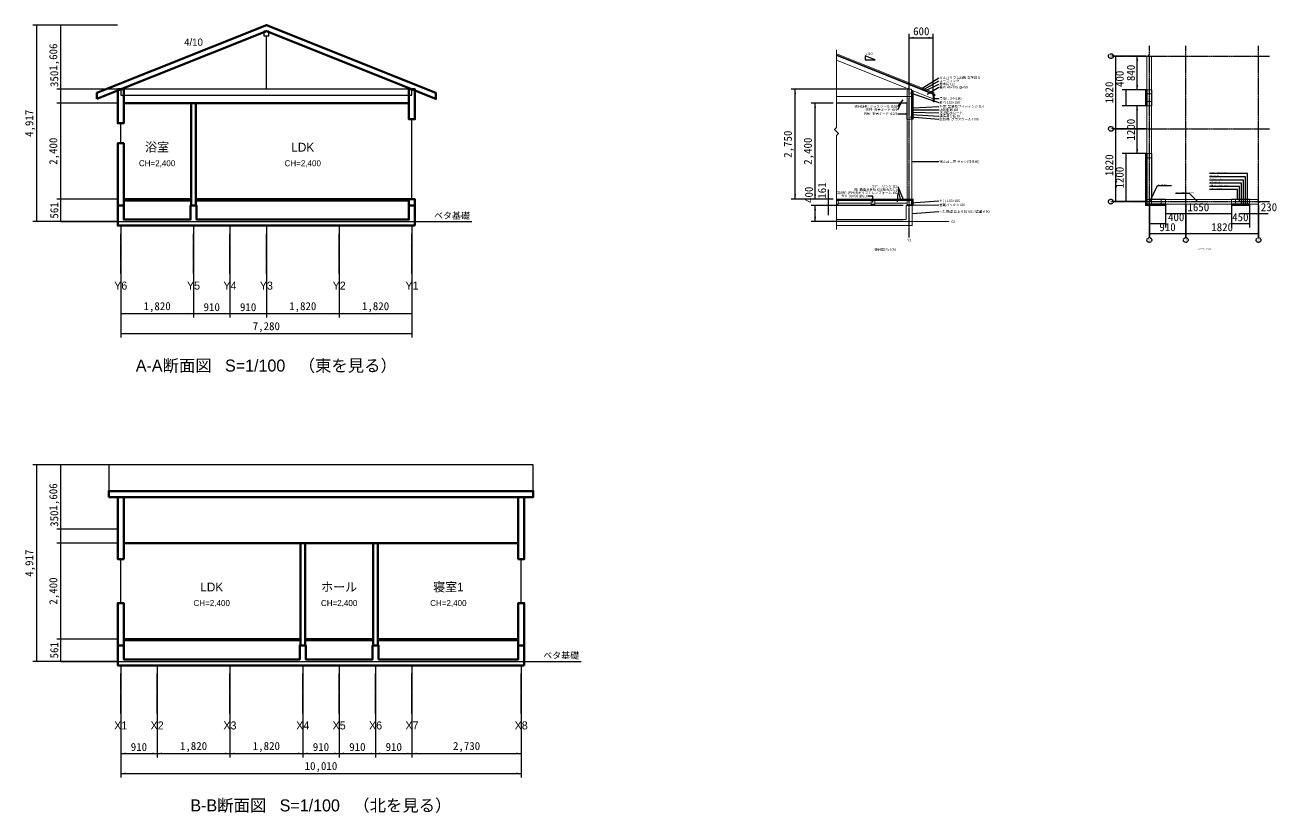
# Model space of a CAD drawing. Header units: millimetres. Extents: x -2900 to 59190, y -25289 to 10180.
# Drawn here: x 27899 to 59190, y -25289 to -5583 of the extents above; entities that cross this region are included whole.
import ezdxf
from ezdxf.enums import TextEntityAlignment as Align

# ---------------------------------------------------------------- set-up
doc = ezdxf.new("R2010")
doc.units = ezdxf.units.MM
doc.linetypes.add('CENTER', pattern=[50.8, 31.75, -6.35, 6.35, -6.35])
for name, color, linetype in [('DIM', 2, 'CONTINUOUS'), ('GRID', 1, 'CENTER'), ('SECT', 7, 'CONTINUOUS'), ('SECT_VIEW', 8, 'CONTINUOUS'), ('TEXT', 7, 'CONTINUOUS')]:
    doc.layers.add(name, color=color, linetype=linetype)
for name, color, linetype, lineweight in [('KANA_CUT', 255, 'CONTINUOUS', 0), ('KANA_INS', 6, 'CONTINUOUS', 0), ('KANA_VIEW', 8, 'CONTINUOUS', 0), ('PD_CUT', 7, 'CONTINUOUS', 0), ('PD_INS', 7, 'CONTINUOUS', 0), ('PD_VIEW', 7, 'CONTINUOUS', 0)]:
    doc.layers.add(name, color=color, linetype=linetype, lineweight=lineweight)
doc.styles.add('kst32b', font='kst32b')
doc.styles.add('unicode', font='unicode')
doc.dimstyles.get("Standard").update_dxf_attribs({"dimtxt": 200, "dimasz": 120, "dimexe": 100, "dimexo": 80, "dimgap": 60, "dimtad": 0, "dimtoh": 1, "dimzin": 12, "dimdsep": 46, "dimcen": 0.09, "dimazin": 3, "dimtfac": 1, "dimtdec": 4, "dimtofl": 0, "dimtmove": 0, "dimatfit": 3, "dimfxl": 1, "dimtolj": 1, "dimtzin": 0, "dimarcsym": 0})

# ---------------------------------------------------------------- blocks, each defined once
blk = doc.blocks.new('*D59')
at = {"layer": 'DIM', "color": 0, "linetype": 'ByBlock', "lineweight": -2}
for p, q in [((30290, -10580), (30290, -12900)), ((32110, -10580), (32110, -12900)), ((30290, -12800), (32110, -12800))]:
    blk.add_line(p, q, dxfattribs=at)
for points in [[(30290, -12800), (30410, -12780), (30410, -12820)], [(32110, -12800), (31990, -12820), (31990, -12780)]]:
    blk.add_solid(points, dxfattribs=at)
at = {"layer": 'DIM', "color": 0, "linetype": 'CONTINUOUS', "lineweight": -2, "insert": (31200, -12640), "char_height": 200, "width": 588.89, "attachment_point": 5}
blk.add_mtext('1,820', dxfattribs=at)
blk = doc.blocks.new('*D60')
at = {"layer": 'DIM', "color": 0, "linetype": 'ByBlock', "lineweight": -2}
for p, q in [((32110, -10580), (32110, -12900)), ((33020, -10580), (33020, -12900)), ((32110, -12800), (33020, -12800))]:
    blk.add_line(p, q, dxfattribs=at)
for points in [[(32110, -12800), (32230, -12780), (32230, -12820)], [(33020, -12800), (32900, -12820), (32900, -12780)]]:
    blk.add_solid(points, dxfattribs=at)
at = {"layer": 'DIM', "color": 0, "linetype": 'CONTINUOUS', "lineweight": -2, "insert": (32565, -12640), "char_height": 200, "width": 355.56, "attachment_point": 5}
blk.add_mtext('910', dxfattribs=at)
blk = doc.blocks.new('*D61')
at = {"layer": 'DIM', "color": 0, "linetype": 'ByBlock', "lineweight": -2}
for p, q in [((33020, -10580), (33020, -12900)), ((33930, -10580), (33930, -12900)), ((33020, -12800), (33930, -12800))]:
    blk.add_line(p, q, dxfattribs=at)
for points in [[(33020, -12800), (33140, -12780), (33140, -12820)], [(33930, -12800), (33810, -12820), (33810, -12780)]]:
    blk.add_solid(points, dxfattribs=at)
at = {"layer": 'DIM', "color": 0, "linetype": 'CONTINUOUS', "lineweight": -2, "insert": (33475, -12640), "char_height": 200, "width": 355.56, "attachment_point": 5}
blk.add_mtext('910', dxfattribs=at)
blk = doc.blocks.new('*D62')
at = {"layer": 'DIM', "color": 0, "linetype": 'ByBlock', "lineweight": -2}
for p, q in [((33930, -10580), (33930, -12900)), ((35750, -10580), (35750, -12900)), ((33930, -12800), (35750, -12800))]:
    blk.add_line(p, q, dxfattribs=at)
for points in [[(33930, -12800), (34050, -12780), (34050, -12820)], [(35750, -12800), (35630, -12820), (35630, -12780)]]:
    blk.add_solid(points, dxfattribs=at)
at = {"layer": 'DIM', "color": 0, "linetype": 'CONTINUOUS', "lineweight": -2, "insert": (34840, -12640), "char_height": 200, "width": 588.89, "attachment_point": 5}
blk.add_mtext('1,820', dxfattribs=at)
blk = doc.blocks.new('*D63')
at = {"layer": 'DIM', "color": 0, "linetype": 'ByBlock', "lineweight": -2}
for p, q in [((35750, -10580), (35750, -12900)), ((37570, -10580), (37570, -12900)), ((35750, -12800), (37570, -12800))]:
    blk.add_line(p, q, dxfattribs=at)
for points in [[(35750, -12800), (35870, -12780), (35870, -12820)], [(37570, -12800), (37450, -12820), (37450, -12780)]]:
    blk.add_solid(points, dxfattribs=at)
at = {"layer": 'DIM', "color": 0, "linetype": 'CONTINUOUS', "lineweight": -2, "insert": (36660, -12640), "char_height": 200, "width": 588.89, "attachment_point": 5}
blk.add_mtext('1,820', dxfattribs=at)
blk = doc.blocks.new('*D64')
at = {"layer": 'DIM', "color": 0, "linetype": 'ByBlock', "lineweight": -2}
for p, q in [((30290, -10580), (30290, -13400)), ((37570, -10580), (37570, -13400)), ((30290, -13300), (37570, -13300))]:
    blk.add_line(p, q, dxfattribs=at)
for points in [[(30290, -13300), (30410, -13280), (30410, -13320)], [(37570, -13300), (37450, -13320), (37450, -13280)]]:
    blk.add_solid(points, dxfattribs=at)
at = {"layer": 'DIM', "color": 0, "linetype": 'CONTINUOUS', "lineweight": -2, "insert": (33930, -13140), "char_height": 200, "width": 633.33, "attachment_point": 5}
blk.add_mtext('7,280', dxfattribs=at)
blk = doc.blocks.new('*D65')
at = {"layer": 'DIM', "color": 0, "linetype": 'ByBlock', "lineweight": -2}
for p, q in [((30210, -9939), (28690, -9939)), ((28790, -10500), (28790, -9939)), ((30210, -10500), (28690, -10500))]:
    blk.add_line(p, q, dxfattribs=at)
for points in [[(28790, -9939), (28810, -10059), (28770, -10059)], [(28790, -10500), (28770, -10380), (28810, -10380)]]:
    blk.add_solid(points, dxfattribs=at)
at = {"layer": 'DIM', "color": 0, "linetype": 'CONTINUOUS', "lineweight": -2, "insert": (28630, -10220), "char_height": 200, "width": 355.56, "attachment_point": 5, "rotation": 90}
blk.add_mtext('561', dxfattribs=at)
blk = doc.blocks.new('*D66')
at = {"layer": 'DIM', "color": 0, "linetype": 'ByBlock', "lineweight": -2}
for p, q in [((30210, -7539), (28690, -7539)), ((28790, -9939), (28790, -7539)), ((30210, -9939), (28690, -9939))]:
    blk.add_line(p, q, dxfattribs=at)
for points in [[(28790, -7539), (28810, -7659), (28770, -7659)], [(28790, -9939), (28770, -9819), (28810, -9819)]]:
    blk.add_solid(points, dxfattribs=at)
at = {"layer": 'DIM', "color": 0, "linetype": 'CONTINUOUS', "lineweight": -2, "insert": (28630, -8739), "char_height": 200, "width": 655.56, "attachment_point": 5, "rotation": 90}
blk.add_mtext('2,400', dxfattribs=at)
blk = doc.blocks.new('*D67')
at = {"layer": 'DIM', "color": 0, "linetype": 'ByBlock', "lineweight": -2}
for p, q in [((30210, -7189), (28690, -7189)), ((28790, -7539), (28790, -7189)), ((30210, -7539), (28690, -7539))]:
    blk.add_line(p, q, dxfattribs=at)
for points in [[(28790, -7189), (28810, -7309), (28770, -7309)], [(28790, -7539), (28770, -7419), (28810, -7419)]]:
    blk.add_solid(points, dxfattribs=at)
at = {"layer": 'DIM', "color": 0, "linetype": 'CONTINUOUS', "lineweight": -2, "insert": (28630, -6929), "char_height": 200, "width": 400, "attachment_point": 5, "rotation": 90}
blk.add_mtext('350', dxfattribs=at)
blk = doc.blocks.new('*D68')
at = {"layer": 'DIM', "color": 0, "linetype": 'ByBlock', "lineweight": -2}
for p, q in [((30210, -5583), (28690, -5583)), ((28790, -7189), (28790, -5583)), ((30210, -7189), (28690, -7189))]:
    blk.add_line(p, q, dxfattribs=at)
for points in [[(28790, -5583), (28810, -5703), (28770, -5703)], [(28790, -7189), (28770, -7069), (28810, -7069)]]:
    blk.add_solid(points, dxfattribs=at)
at = {"layer": 'DIM', "color": 0, "linetype": 'CONTINUOUS', "lineweight": -2, "insert": (28630, -6386), "char_height": 200, "width": 588.89, "attachment_point": 5, "rotation": 90}
blk.add_mtext('1,606', dxfattribs=at)
blk = doc.blocks.new('*D69')
at = {"layer": 'DIM', "color": 0, "linetype": 'ByBlock', "lineweight": -2}
for p, q in [((30210, -5583), (28090, -5583)), ((28190, -10500), (28190, -5583)), ((30210, -10500), (28090, -10500))]:
    blk.add_line(p, q, dxfattribs=at)
for points in [[(28190, -5583), (28210, -5703), (28170, -5703)], [(28190, -10500), (28170, -10380), (28210, -10380)]]:
    blk.add_solid(points, dxfattribs=at)
at = {"layer": 'DIM', "color": 0, "linetype": 'CONTINUOUS', "lineweight": -2, "insert": (28030, -8042), "char_height": 200, "width": 611.11, "attachment_point": 5, "rotation": 90}
blk.add_mtext('4,917', dxfattribs=at)
blk = doc.blocks.new('*D70')
at = {"layer": 'DIM', "color": 0, "linetype": 'ByBlock', "lineweight": -2}
for p, q in [((30290, -21580), (30290, -23900)), ((31200, -21580), (31200, -23900)), ((30290, -23800), (31200, -23800))]:
    blk.add_line(p, q, dxfattribs=at)
for points in [[(30290, -23800), (30410, -23780), (30410, -23820)], [(31200, -23800), (31080, -23820), (31080, -23780)]]:
    blk.add_solid(points, dxfattribs=at)
at = {"layer": 'DIM', "color": 0, "linetype": 'CONTINUOUS', "lineweight": -2, "insert": (30745, -23640), "char_height": 200, "width": 355.56, "attachment_point": 5}
blk.add_mtext('910', dxfattribs=at)
blk = doc.blocks.new('*D71')
at = {"layer": 'DIM', "color": 0, "linetype": 'ByBlock', "lineweight": -2}
for p, q in [((31200, -21580), (31200, -23900)), ((33020, -21580), (33020, -23900)), ((31200, -23800), (33020, -23800))]:
    blk.add_line(p, q, dxfattribs=at)
for points in [[(31200, -23800), (31320, -23780), (31320, -23820)], [(33020, -23800), (32900, -23820), (32900, -23780)]]:
    blk.add_solid(points, dxfattribs=at)
at = {"layer": 'DIM', "color": 0, "linetype": 'CONTINUOUS', "lineweight": -2, "insert": (32110, -23640), "char_height": 200, "width": 588.89, "attachment_point": 5}
blk.add_mtext('1,820', dxfattribs=at)
blk = doc.blocks.new('*D72')
at = {"layer": 'DIM', "color": 0, "linetype": 'ByBlock', "lineweight": -2}
for p, q in [((33020, -21580), (33020, -23900)), ((34840, -21580), (34840, -23900)), ((33020, -23800), (34840, -23800))]:
    blk.add_line(p, q, dxfattribs=at)
for points in [[(33020, -23800), (33140, -23780), (33140, -23820)], [(34840, -23800), (34720, -23820), (34720, -23780)]]:
    blk.add_solid(points, dxfattribs=at)
at = {"layer": 'DIM', "color": 0, "linetype": 'CONTINUOUS', "lineweight": -2, "insert": (33930, -23640), "char_height": 200, "width": 588.89, "attachment_point": 5}
blk.add_mtext('1,820', dxfattribs=at)
blk = doc.blocks.new('*D73')
at = {"layer": 'DIM', "color": 0, "linetype": 'ByBlock', "lineweight": -2}
for p, q in [((34840, -21580), (34840, -23900)), ((35750, -21580), (35750, -23900)), ((34840, -23800), (35750, -23800))]:
    blk.add_line(p, q, dxfattribs=at)
for points in [[(34840, -23800), (34960, -23780), (34960, -23820)], [(35750, -23800), (35630, -23820), (35630, -23780)]]:
    blk.add_solid(points, dxfattribs=at)
at = {"layer": 'DIM', "color": 0, "linetype": 'CONTINUOUS', "lineweight": -2, "insert": (35295, -23640), "char_height": 200, "width": 355.56, "attachment_point": 5}
blk.add_mtext('910', dxfattribs=at)
blk = doc.blocks.new('*D74')
at = {"layer": 'DIM', "color": 0, "linetype": 'ByBlock', "lineweight": -2}
for p, q in [((35750, -21580), (35750, -23900)), ((36660, -21580), (36660, -23900)), ((35750, -23800), (36660, -23800))]:
    blk.add_line(p, q, dxfattribs=at)
for points in [[(35750, -23800), (35870, -23780), (35870, -23820)], [(36660, -23800), (36540, -23820), (36540, -23780)]]:
    blk.add_solid(points, dxfattribs=at)
at = {"layer": 'DIM', "color": 0, "linetype": 'CONTINUOUS', "lineweight": -2, "insert": (36205, -23640), "char_height": 200, "width": 355.56, "attachment_point": 5}
blk.add_mtext('910', dxfattribs=at)
blk = doc.blocks.new('*D75')
at = {"layer": 'DIM', "color": 0, "linetype": 'ByBlock', "lineweight": -2}
for p, q in [((36660, -21580), (36660, -23900)), ((37570, -21580), (37570, -23900)), ((36660, -23800), (37570, -23800))]:
    blk.add_line(p, q, dxfattribs=at)
for points in [[(36660, -23800), (36780, -23780), (36780, -23820)], [(37570, -23800), (37450, -23820), (37450, -23780)]]:
    blk.add_solid(points, dxfattribs=at)
at = {"layer": 'DIM', "color": 0, "linetype": 'CONTINUOUS', "lineweight": -2, "insert": (37115, -23640), "char_height": 200, "width": 355.56, "attachment_point": 5}
blk.add_mtext('910', dxfattribs=at)
blk = doc.blocks.new('*D76')
at = {"layer": 'DIM', "color": 0, "linetype": 'ByBlock', "lineweight": -2}
for p, q in [((37570, -21580), (37570, -23900)), ((40300, -21580), (40300, -23900)), ((37570, -23800), (40300, -23800))]:
    blk.add_line(p, q, dxfattribs=at)
for points in [[(37570, -23800), (37690, -23780), (37690, -23820)], [(40300, -23800), (40180, -23820), (40180, -23780)]]:
    blk.add_solid(points, dxfattribs=at)
at = {"layer": 'DIM', "color": 0, "linetype": 'CONTINUOUS', "lineweight": -2, "insert": (38935, -23640), "char_height": 200, "width": 633.33, "attachment_point": 5}
blk.add_mtext('2,730', dxfattribs=at)
blk = doc.blocks.new('*D77')
at = {"layer": 'DIM', "color": 0, "linetype": 'ByBlock', "lineweight": -2}
for p, q in [((30290, -21580), (30290, -24400)), ((40300, -21580), (40300, -24400)), ((30290, -24300), (40300, -24300))]:
    blk.add_line(p, q, dxfattribs=at)
for points in [[(30290, -24300), (30410, -24280), (30410, -24320)], [(40300, -24300), (40180, -24320), (40180, -24280)]]:
    blk.add_solid(points, dxfattribs=at)
at = {"layer": 'DIM', "color": 0, "linetype": 'CONTINUOUS', "lineweight": -2, "insert": (35295, -24140), "char_height": 200, "width": 700, "attachment_point": 5}
blk.add_mtext('10,010', dxfattribs=at)
blk = doc.blocks.new('*D78')
at = {"layer": 'DIM', "color": 0, "linetype": 'ByBlock', "lineweight": -2}
for p, q in [((30210, -20939), (28690, -20939)), ((28790, -21500), (28790, -20939)), ((30210, -21500), (28690, -21500))]:
    blk.add_line(p, q, dxfattribs=at)
for points in [[(28790, -20939), (28810, -21059), (28770, -21059)], [(28790, -21500), (28770, -21380), (28810, -21380)]]:
    blk.add_solid(points, dxfattribs=at)
at = {"layer": 'DIM', "color": 0, "linetype": 'CONTINUOUS', "lineweight": -2, "insert": (28630, -21220), "char_height": 200, "width": 355.56, "attachment_point": 5, "rotation": 90}
blk.add_mtext('561', dxfattribs=at)
blk = doc.blocks.new('*D79')
at = {"layer": 'DIM', "color": 0, "linetype": 'ByBlock', "lineweight": -2}
for p, q in [((30210, -18539), (28690, -18539)), ((28790, -20939), (28790, -18539)), ((30210, -20939), (28690, -20939))]:
    blk.add_line(p, q, dxfattribs=at)
for points in [[(28790, -18539), (28810, -18659), (28770, -18659)], [(28790, -20939), (28770, -20819), (28810, -20819)]]:
    blk.add_solid(points, dxfattribs=at)
at = {"layer": 'DIM', "color": 0, "linetype": 'CONTINUOUS', "lineweight": -2, "insert": (28630, -19739), "char_height": 200, "width": 655.56, "attachment_point": 5, "rotation": 90}
blk.add_mtext('2,400', dxfattribs=at)
blk = doc.blocks.new('*D80')
at = {"layer": 'DIM', "color": 0, "linetype": 'ByBlock', "lineweight": -2}
for p, q in [((30210, -18189), (28690, -18189)), ((28790, -18539), (28790, -18189)), ((30210, -18539), (28690, -18539))]:
    blk.add_line(p, q, dxfattribs=at)
for points in [[(28790, -18189), (28810, -18309), (28770, -18309)], [(28790, -18539), (28770, -18419), (28810, -18419)]]:
    blk.add_solid(points, dxfattribs=at)
at = {"layer": 'DIM', "color": 0, "linetype": 'CONTINUOUS', "lineweight": -2, "insert": (28630, -17929), "char_height": 200, "width": 400, "attachment_point": 5, "rotation": 90}
blk.add_mtext('350', dxfattribs=at)
blk = doc.blocks.new('*D81')
at = {"layer": 'DIM', "color": 0, "linetype": 'ByBlock', "lineweight": -2}
for p, q in [((30210, -16583), (28690, -16583)), ((28790, -18189), (28790, -16583)), ((30210, -18189), (28690, -18189))]:
    blk.add_line(p, q, dxfattribs=at)
for points in [[(28790, -16583), (28810, -16703), (28770, -16703)], [(28790, -18189), (28770, -18069), (28810, -18069)]]:
    blk.add_solid(points, dxfattribs=at)
at = {"layer": 'DIM', "color": 0, "linetype": 'CONTINUOUS', "lineweight": -2, "insert": (28630, -17386), "char_height": 200, "width": 588.89, "attachment_point": 5, "rotation": 90}
blk.add_mtext('1,606', dxfattribs=at)
blk = doc.blocks.new('*D82')
at = {"layer": 'DIM', "color": 0, "linetype": 'ByBlock', "lineweight": -2}
for p, q in [((30210, -16583), (28090, -16583)), ((28190, -21500), (28190, -16583)), ((30210, -21500), (28090, -21500))]:
    blk.add_line(p, q, dxfattribs=at)
for points in [[(28190, -16583), (28210, -16703), (28170, -16703)], [(28190, -21500), (28170, -21380), (28210, -21380)]]:
    blk.add_solid(points, dxfattribs=at)
at = {"layer": 'DIM', "color": 0, "linetype": 'CONTINUOUS', "lineweight": -2, "insert": (28030, -19042), "char_height": 200, "width": 611.11, "attachment_point": 5, "rotation": 90}
blk.add_mtext('4,917', dxfattribs=at)
blk = doc.blocks.new('*D83')
at = {"layer": 'DIM', "color": 0, "linetype": 'ByBlock', "lineweight": -2}
for p, q in [((49845, -10100), (47550, -10100)), ((47650, -10500), (47650, -10100)), ((49845, -10500), (47550, -10500))]:
    blk.add_line(p, q, dxfattribs=at)
for points in [[(47650, -10100), (47670, -10220), (47630, -10220)], [(47650, -10500), (47630, -10380), (47670, -10380)]]:
    blk.add_solid(points, dxfattribs=at)
at = {"layer": 'DIM', "color": 0, "linetype": 'CONTINUOUS', "lineweight": -2, "insert": (47490, -9829), "char_height": 200, "width": 422.22, "attachment_point": 5, "rotation": 90}
blk.add_mtext('400', dxfattribs=at)
blk = doc.blocks.new('*D84')
at = {"layer": 'DIM', "color": 0, "linetype": 'ByBlock', "lineweight": -2}
for p, q in [((50000, -7109), (50000, -5800)), ((50000, -5900), (50600, -5900)), ((50600, -7349), (50600, -5800))]:
    blk.add_line(p, q, dxfattribs=at)
for points in [[(50000, -5900), (50120, -5880), (50120, -5920)], [(50600, -5900), (50480, -5920), (50480, -5880)]]:
    blk.add_solid(points, dxfattribs=at)
at = {"layer": 'DIM', "color": 0, "linetype": 'CONTINUOUS', "lineweight": -2, "insert": (50300, -5740), "char_height": 200, "width": 400, "attachment_point": 5}
blk.add_mtext('600', dxfattribs=at)
blk = doc.blocks.new('*D85')
at = {"layer": 'DIM', "color": 0, "linetype": 'ByBlock', "lineweight": -2}
for p, q in [((48100, -7539), (47550, -7539)), ((47650, -9939), (47650, -7539)), ((48100, -9939), (47550, -9939))]:
    blk.add_line(p, q, dxfattribs=at)
for points in [[(47650, -7539), (47670, -7659), (47630, -7659)], [(47650, -9939), (47630, -9819), (47670, -9819)]]:
    blk.add_solid(points, dxfattribs=at)
at = {"layer": 'DIM', "color": 0, "linetype": 'CONTINUOUS', "lineweight": -2, "insert": (47490, -8739), "char_height": 200, "width": 655.56, "attachment_point": 5, "rotation": 90}
blk.add_mtext('2,400', dxfattribs=at)
blk = doc.blocks.new('*D86')
at = {"layer": 'DIM', "color": 0, "linetype": 'ByBlock', "lineweight": -2}
for p, q in [((49920, -7189), (47050, -7189)), ((47150, -9939), (47150, -7189)), ((48100, -9939), (47050, -9939))]:
    blk.add_line(p, q, dxfattribs=at)
for points in [[(47150, -7189), (47170, -7309), (47130, -7309)], [(47150, -9939), (47130, -9819), (47170, -9819)]]:
    blk.add_solid(points, dxfattribs=at)
at = {"layer": 'DIM', "color": 0, "linetype": 'CONTINUOUS', "lineweight": -2, "insert": (46990, -8564), "char_height": 200, "width": 633.33, "attachment_point": 5, "rotation": 90}
blk.add_mtext('2,750', dxfattribs=at)
blk = doc.blocks.new('*D87')
at = {"layer": 'DIM', "color": 0, "linetype": 'ByBlock', "lineweight": -2}
for p, q in [((47980, -10340), (47980, -9699)), ((48100, -9939), (47880, -9939)), ((49845, -10100), (47880, -10100))]:
    blk.add_line(p, q, dxfattribs=at)
for points in [[(47980, -9939), (47960, -9819), (48000, -9819)], [(47980, -10100), (48000, -10220), (47960, -10220)]]:
    blk.add_solid(points, dxfattribs=at)
at = {"layer": 'DIM', "color": 0, "linetype": 'CONTINUOUS', "lineweight": -2, "insert": (47820, -9723), "char_height": 200, "width": 311.11, "attachment_point": 5, "rotation": 90}
blk.add_mtext('161', dxfattribs=at)
blk = doc.blocks.new('*D88')
at = {"layer": 'DIM', "color": 0, "linetype": 'ByBlock', "lineweight": -2}
for p, q in [((56400, -10080), (56400, -10400)), ((56400, -10300), (58050, -10300)), ((58050, -10080), (58050, -10400))]:
    blk.add_line(p, q, dxfattribs=at)
for points in [[(56400, -10300), (56520, -10280), (56520, -10320)], [(58050, -10300), (57930, -10320), (57930, -10280)]]:
    blk.add_solid(points, dxfattribs=at)
at = {"layer": 'DIM', "color": 0, "linetype": 'CONTINUOUS', "lineweight": -2, "insert": (57225, -10140), "char_height": 200, "width": 511.11, "attachment_point": 5}
blk.add_mtext('1650', dxfattribs=at)
blk = doc.blocks.new('*D89')
at = {"layer": 'DIM', "color": 0, "linetype": 'ByBlock', "lineweight": -2}
for p, q in [((58260, -10300), (58970, -10300)), ((58500, -10080), (58500, -10400)), ((58730, -10080), (58730, -10400))]:
    blk.add_line(p, q, dxfattribs=at)
for points in [[(58500, -10300), (58380, -10320), (58380, -10280)], [(58730, -10300), (58850, -10280), (58850, -10320)]]:
    blk.add_solid(points, dxfattribs=at)
at = {"layer": 'DIM', "color": 0, "linetype": 'CONTINUOUS', "lineweight": -2, "insert": (58990, -10140), "char_height": 200, "width": 400, "attachment_point": 5}
blk.add_mtext('230', dxfattribs=at)
blk = doc.blocks.new('*D90')
at = {"layer": 'DIM', "color": 0, "linetype": 'ByBlock', "lineweight": -2}
for p, q in [((56000, -10080), (56000, -10650)), ((56400, -10080), (56400, -10650)), ((56000, -10550), (56400, -10550))]:
    blk.add_line(p, q, dxfattribs=at)
for points in [[(56000, -10550), (56120, -10530), (56120, -10570)], [(56400, -10550), (56280, -10570), (56280, -10530)]]:
    blk.add_solid(points, dxfattribs=at)
at = {"layer": 'DIM', "color": 0, "linetype": 'CONTINUOUS', "lineweight": -2, "insert": (56671, -10390), "char_height": 200, "width": 422.22, "attachment_point": 5}
blk.add_mtext('400', dxfattribs=at)
blk = doc.blocks.new('*D91')
at = {"layer": 'DIM', "color": 0, "linetype": 'ByBlock', "lineweight": -2}
for p, q in [((56000, -10080), (56000, -10900)), ((56910, -10080), (56910, -10900)), ((56000, -10800), (56910, -10800))]:
    blk.add_line(p, q, dxfattribs=at)
for points in [[(56000, -10800), (56120, -10780), (56120, -10820)], [(56910, -10800), (56790, -10820), (56790, -10780)]]:
    blk.add_solid(points, dxfattribs=at)
at = {"layer": 'DIM', "color": 0, "linetype": 'CONTINUOUS', "lineweight": -2, "insert": (56455, -10640), "char_height": 200, "width": 355.56, "attachment_point": 5}
blk.add_mtext('910', dxfattribs=at)
blk = doc.blocks.new('*D92')
at = {"layer": 'DIM', "color": 0, "linetype": 'ByBlock', "lineweight": -2}
for p, q in [((56910, -10080), (56910, -10900)), ((58730, -10080), (58730, -10900)), ((56910, -10800), (58730, -10800))]:
    blk.add_line(p, q, dxfattribs=at)
for points in [[(56910, -10800), (57030, -10780), (57030, -10820)], [(58730, -10800), (58610, -10820), (58610, -10780)]]:
    blk.add_solid(points, dxfattribs=at)
at = {"layer": 'DIM', "color": 0, "linetype": 'CONTINUOUS', "lineweight": -2, "insert": (57820, -10640), "char_height": 200, "width": 511.11, "attachment_point": 5}
blk.add_mtext('1820', dxfattribs=at)
blk = doc.blocks.new('*D93')
at = {"layer": 'DIM', "color": 0, "linetype": 'ByBlock', "lineweight": -2}
for p, q in [((55920, -7600), (55600, -7600)), ((55700, -8800), (55700, -7600)), ((55920, -8800), (55600, -8800))]:
    blk.add_line(p, q, dxfattribs=at)
for points in [[(55700, -7600), (55720, -7720), (55680, -7720)], [(55700, -8800), (55680, -8680), (55720, -8680)]]:
    blk.add_solid(points, dxfattribs=at)
at = {"layer": 'DIM', "color": 0, "linetype": 'CONTINUOUS', "lineweight": -2, "insert": (55540, -8200), "char_height": 200, "width": 511.11, "attachment_point": 5, "rotation": 90}
blk.add_mtext('1200', dxfattribs=at)
blk = doc.blocks.new('*D94')
at = {"layer": 'DIM', "color": 0, "linetype": 'ByBlock', "lineweight": -2}
for p, q in [((55920, -6360), (55600, -6360)), ((55700, -7200), (55700, -6360)), ((55920, -7200), (55600, -7200))]:
    blk.add_line(p, q, dxfattribs=at)
for points in [[(55700, -6360), (55720, -6480), (55680, -6480)], [(55700, -7200), (55680, -7080), (55720, -7080)]]:
    blk.add_solid(points, dxfattribs=at)
at = {"layer": 'DIM', "color": 0, "linetype": 'CONTINUOUS', "lineweight": -2, "insert": (55540, -6780), "char_height": 200, "width": 422.22, "attachment_point": 5, "rotation": 90}
blk.add_mtext('840', dxfattribs=at)
blk = doc.blocks.new('*D95')
at = {"layer": 'DIM', "color": 0, "linetype": 'ByBlock', "lineweight": -2}
for p, q in [((55920, -8800), (55320, -8800)), ((55420, -10000), (55420, -8800)), ((55920, -10000), (55320, -10000))]:
    blk.add_line(p, q, dxfattribs=at)
for points in [[(55420, -8800), (55440, -8920), (55400, -8920)], [(55420, -10000), (55400, -9880), (55440, -9880)]]:
    blk.add_solid(points, dxfattribs=at)
at = {"layer": 'DIM', "color": 0, "linetype": 'CONTINUOUS', "lineweight": -2, "insert": (55260, -9400), "char_height": 200, "width": 511.11, "attachment_point": 5, "rotation": 90}
blk.add_mtext('1200', dxfattribs=at)
blk = doc.blocks.new('*D96')
at = {"layer": 'DIM', "color": 0, "linetype": 'ByBlock', "lineweight": -2}
for p, q in [((55920, -8180), (55060, -8180)), ((55160, -10000), (55160, -8180)), ((55920, -10000), (55060, -10000))]:
    blk.add_line(p, q, dxfattribs=at)
for points in [[(55160, -8180), (55180, -8300), (55140, -8300)], [(55160, -10000), (55140, -9880), (55180, -9880)]]:
    blk.add_solid(points, dxfattribs=at)
at = {"layer": 'DIM', "color": 0, "linetype": 'CONTINUOUS', "lineweight": -2, "insert": (55000, -9090), "char_height": 200, "width": 511.11, "attachment_point": 5, "rotation": 90}
blk.add_mtext('1820', dxfattribs=at)
blk = doc.blocks.new('*D97')
at = {"layer": 'DIM', "color": 0, "linetype": 'ByBlock', "lineweight": -2}
for p, q in [((55920, -6360), (55060, -6360)), ((55160, -8180), (55160, -6360)), ((55920, -8180), (55060, -8180))]:
    blk.add_line(p, q, dxfattribs=at)
for points in [[(55160, -6360), (55180, -6480), (55140, -6480)], [(55160, -8180), (55140, -8060), (55180, -8060)]]:
    blk.add_solid(points, dxfattribs=at)
at = {"layer": 'DIM', "color": 0, "linetype": 'CONTINUOUS', "lineweight": -2, "insert": (55000, -7270), "char_height": 200, "width": 511.11, "attachment_point": 5, "rotation": 90}
blk.add_mtext('1820', dxfattribs=at)
blk = doc.blocks.new('*D98')
at = {"layer": 'DIM', "color": 0, "linetype": 'ByBlock', "lineweight": -2}
for p, q in [((58050, -10080), (58050, -10650)), ((58500, -10080), (58500, -10650)), ((58050, -10550), (58500, -10550))]:
    blk.add_line(p, q, dxfattribs=at)
for points in [[(58050, -10550), (58170, -10530), (58170, -10570)], [(58500, -10550), (58380, -10570), (58380, -10530)]]:
    blk.add_solid(points, dxfattribs=at)
at = {"layer": 'DIM', "color": 0, "linetype": 'CONTINUOUS', "lineweight": -2, "insert": (58275, -10390), "char_height": 200, "width": 422.22, "attachment_point": 5}
blk.add_mtext('450', dxfattribs=at)
blk = doc.blocks.new('*D99')
at = {"layer": 'DIM', "color": 0, "linetype": 'ByBlock', "lineweight": -2}
for p, q in [((55920, -7200), (55320, -7200)), ((55420, -7600), (55420, -7200)), ((55920, -7600), (55320, -7600))]:
    blk.add_line(p, q, dxfattribs=at)
for points in [[(55420, -7200), (55440, -7320), (55400, -7320)], [(55420, -7600), (55400, -7480), (55440, -7480)]]:
    blk.add_solid(points, dxfattribs=at)
at = {"layer": 'DIM', "color": 0, "linetype": 'CONTINUOUS', "lineweight": -2, "insert": (55260, -6929), "char_height": 200, "width": 422.22, "attachment_point": 5, "rotation": 90}
blk.add_mtext('400', dxfattribs=at)

msp = doc.modelspace()

# ---------------------------------------------------------------- linework, layer by layer
at = {"layer": 'DIM'}
msp.add_lwpolyline([(48900, -6350), (48900, -6450), (49150, -6450)], close=True, dxfattribs=at)
at = {"layer": 'GRID'}
for p, q in [((50000, -10900), (50000, -6100)), ((56000, -10900), (56000, -6100)), ((56910, -10900), (56910, -6100)), ((58730, -10900), (58730, -6100)), ((55100, -6360), (59000, -6360)), ((55100, -8180), (59000, -8180)), ((55100, -10000), (59000, -10000)), ((30290, -11800), (30290, -10800)), ((32110, -11800), (32110, -10800)), ((33020, -11800), (33020, -10800)), ((33930, -11800), (33930, -10800)), ((35750, -11800), (35750, -10800)), ((37570, -11800), (37570, -10800)), ((30290, -22800), (30290, -21800)), ((31200, -22800), (31200, -21800)), ((33020, -22800), (33020, -21800)), ((34840, -22800), (34840, -21800)), ((35750, -22800), (35750, -21800)), ((36660, -22800), (36660, -21800)), ((37570, -22800), (37570, -21800)), ((40300, -22800), (40300, -21800))]:
    msp.add_line(p, q, dxfattribs=at)
for centre in [(55040, -6360), (55040, -8180), (55040, -10000), (56000, -10960), (56910, -10960), (58730, -10960)]:
    msp.add_circle(centre, 60, dxfattribs=at)
at = {"layer": 'KANA_CUT'}
for points in [[(48180, -6347.913), (50624, -7325.513), (50624, -7312.589), (48180, -6334.989)], [(48180, -6461), (50000, -7189), (50052.5, -7189), (50052.5, -7210), (50600, -7429), (50600, -7315.913), (48180, -6347.913)], [(49947.5, -7369), (50052.5, -7369), (50052.5, -7189), (49947.5, -7189)], [(50052.5, -7939), (50061.5, -7939), (50061.5, -7213.6), (50052.5, -7210)], [(50061.5, -7939), (50079.5, -7939), (50079.5, -7220.8), (50061.5, -7213.6)], [(50600, -7505.513), (50624, -7505.513), (50624, -7325.513), (50600, -7325.513)], [(49947.5, -9939), (50061.5, -9939), (50061.5, -7939), (49947.5, -7939)], [(48180, -9975), (50052.5, -9975), (50052.5, -9951), (48180, -9951)], [(48180, -10065), (48225, -10065), (48225, -9975), (48180, -9975)], [(49045, -10065), (49135, -10065), (49135, -9975), (49045, -9975)], [(49947.5, -10080), (50052.5, -10080), (50052.5, -9975), (49947.5, -9975)], [(50052.5, -10080), (50061.5, -10080), (50061.5, -9939), (50052.5, -9939)], [(50061.5, -10080), (50079.5, -10080), (50079.5, -9939), (50061.5, -9939)], [(50075, -10600), (50075, -10100), (49925, -10100), (49925, -10450), (48180, -10450), (48180, -10600)], [(49947.5, -10100), (50052.5, -10100), (50052.5, -10080), (49947.5, -10080)]]:
    msp.add_lwpolyline(points, close=True, dxfattribs=at)
at = {"layer": 'KANA_INS'}
for points in [[(48180, -7529.5), (49947.5, -7529.5), (49947.5, -7374.5), (48180, -7374.5)], [(49947.5, -7939), (50052.5, -7939), (50052.5, -7369), (49947.5, -7369)], [(48225, -10040), (49045, -10040), (49045, -9975), (48225, -9975)], [(49135, -10040), (49947.5, -10040), (49947.5, -9975), (49135, -9975)]]:
    msp.add_lwpolyline(points, close=True, dxfattribs=at)
at = {"layer": 'KANA_VIEW'}
for p, q in [((48180, -6306.989), (50620, -7282.989)), ((48180, -6333.912), (50624, -7311.512)), ((50062.5, -7939), (50062.5, -7214)), ((50062.5, -10080), (50062.5, -9939)), ((47900, -10500), (51000, -10500))]:
    msp.add_line(p, q, dxfattribs=at)
for points in [[(48180, -10700), (48180, -8350), (48230, -8300), (48130, -8200), (48180, -8150), (48180, -6200)], [(48180, -6331.989), (50640, -7315.989), (50640, -7350)]]:
    msp.add_lwpolyline(points, dxfattribs=at)
for points in [[(50079.5, -7939), (50093.5, -7939), (50093.5, -7226.4), (50079.5, -7220.8)], [(48180, -7539), (49947.5, -7539), (49947.5, -7529.5), (48180, -7529.5)], [(49935, -7939), (49947.5, -7939), (49947.5, -7539), (49935, -7539)], [(48180, -9951), (50052.5, -9951), (50052.5, -9939), (48180, -9939)], [(50079.5, -10100), (50093.5, -10100), (50093.5, -9939), (50079.5, -9939)]]:
    msp.add_lwpolyline(points, close=True, dxfattribs=at)
at = {"layer": 'PD_CUT'}
for points in [[(55820, -6360), (55960, -6360), (55975, -6330), (56005, -6390), (56020, -6360), (56140, -6360)], [(55938.5, -6360), (55938.5, -7200), (56052.5, -7200), (56052.5, -6360)], [(58730, -10061.5), (58500, -10061.5), (58500, -9947.5), (58730, -9947.5)], [(58730, -10180), (58730, -10030), (58760, -10015), (58700, -9985), (58730, -9970), (58730, -9860)]]:
    msp.add_lwpolyline(points, dxfattribs=at)
for points in [[(55920.5, -7600), (55938.5, -7600), (55938.5, -7200), (55920.5, -7200)], [(55938.5, -7600), (55947.5, -7600), (55947.5, -7200), (55938.5, -7200)], [(55947.5, -7305), (56052.5, -7305), (56052.5, -7200), (55947.5, -7200)], [(55947.5, -7600), (56052.5, -7600), (56052.5, -7495), (55947.5, -7495)], [(55938.5, -8800), (56052.5, -8800), (56052.5, -7600), (55938.5, -7600)], [(55920.5, -10061.5), (55938.5, -10061.5), (55938.5, -8800), (55920.5, -8800)], [(55938.5, -10052.5), (55947.5, -10052.5), (55947.5, -8800), (55938.5, -8800)], [(55947.5, -8905), (56052.5, -8905), (56052.5, -8800), (55947.5, -8800)], [(55947.5, -10052.5), (56052.5, -10052.5), (56052.5, -9947.5), (55947.5, -9947.5)], [(56295, -10052.5), (56400, -10052.5), (56400, -9947.5), (56295, -9947.5)], [(56400, -10061.5), (58050, -10061.5), (58050, -9947.5), (56400, -9947.5)], [(58050, -10052.5), (58155, -10052.5), (58155, -9947.5), (58050, -9947.5)], [(58395, -10052.5), (58500, -10052.5), (58500, -9947.5), (58395, -9947.5)], [(55920.5, -10079.5), (56400, -10079.5), (56400, -10061.5), (55920.5, -10061.5)], [(55938.5, -10061.5), (56400, -10061.5), (56400, -10052.5), (55938.5, -10052.5)], [(58050, -10061.5), (58500, -10061.5), (58500, -10052.5), (58050, -10052.5)], [(58050, -10079.5), (58500, -10079.5), (58500, -10061.5), (58050, -10061.5)]]:
    msp.add_lwpolyline(points, close=True, dxfattribs=at)
at = {"layer": 'PD_INS'}
for points in [[(55947.5, -7495), (56052.5, -7495), (56052.5, -7305), (55947.5, -7305)], [(55947.5, -9947.5), (56052.5, -9947.5), (56052.5, -8905), (55947.5, -8905)], [(56052.5, -10052.5), (56295, -10052.5), (56295, -9947.5), (56052.5, -9947.5)], [(58155, -10052.5), (58395, -10052.5), (58395, -9947.5), (58155, -9947.5)]]:
    msp.add_lwpolyline(points, close=True, dxfattribs=at)
at = {"layer": 'PD_VIEW'}
for p, q in [((55937.5, -7600), (55937.5, -7200)), ((58050, -10062.5), (58500, -10062.5))]:
    msp.add_line(p, q, dxfattribs=at)
for points in [[(55906.5, -7600), (55920.5, -7600), (55920.5, -7200), (55906.5, -7200)], [(56052.5, -7600), (56065, -7600), (56065, -7200), (56052.5, -7200)], [(55906.5, -10079.5), (55920.5, -10079.5), (55920.5, -8800), (55906.5, -8800)], [(56052.5, -9935), (56065, -9935), (56065, -8800), (56052.5, -8800)], [(56052.5, -9947.5), (56400, -9947.5), (56400, -9935), (56052.5, -9935)], [(58050, -9947.5), (58500, -9947.5), (58500, -9935), (58050, -9935)], [(55906.5, -10093.5), (56400, -10093.5), (56400, -10079.5), (55906.5, -10079.5)], [(58050, -10093.5), (58500, -10093.5), (58500, -10079.5), (58050, -10079.5)]]:
    msp.add_lwpolyline(points, close=True, dxfattribs=at)
msp.add_lwpolyline([(56400, -10062.5), (55937.5, -10062.5), (55937.5, -8800)], dxfattribs=at)
at = {"layer": 'SECT', "lineweight": 50}
for p, q in [((30365, -7539), (32050, -7539)), ((32170, -7539), (37495, -7539)), ((30365, -18539), (34780, -18539)), ((34900, -18539), (36600, -18539)), ((36720, -18539), (40225, -18539))]:
    msp.add_line(p, q, dxfattribs=at)
for points in [[(29690, -7429), (33930, -5733), (38170, -7429), (38170, -7279), (33930, -5583), (29690, -7279)], [(30215, -7189), (30365, -7189), (30365, -8039), (30215, -8039)], [(37495, -7189), (37645, -7189), (37645, -7939), (37495, -7939)], [(32170, -10100), (32170, -7539), (32050, -7539), (32050, -10100)], [(30365, -10100), (30215, -10100), (30215, -8539), (30365, -8539)], [(30365, -9969), (32050, -9969), (32050, -9939), (30365, -9939)], [(32170, -9969), (37495, -9969), (37495, -9939), (32170, -9939)], [(37645, -10100), (37495, -10100), (37495, -9939), (37645, -9939)], [(37645, -10600), (37495, -10600), (32185, -10600), (32035, -10600), (30365, -10600), (30215, -10600), (30215, -10450), (30215, -10100), (30365, -10100), (30365, -10450), (32035, -10450), (32035, -10100), (32185, -10100), (32185, -10450), (37495, -10450), (37495, -10100), (37645, -10100), (37645, -10450)], [(29990, -17389), (40600, -17389), (40600, -17239), (29990, -17239)], [(30215, -17389), (30365, -17389), (30365, -18939), (30215, -18939)], [(40225, -17389), (40375, -17389), (40375, -18939), (40225, -18939)], [(34900, -21100), (34900, -18539), (34780, -18539), (34780, -21100)], [(36720, -21100), (36720, -18539), (36600, -18539), (36600, -21100)], [(30365, -21100), (30215, -21100), (30215, -20039), (30365, -20039)], [(40375, -21100), (40225, -21100), (40225, -20039), (40375, -20039)], [(30365, -20969), (34780, -20969), (34780, -20939), (30365, -20939)], [(34900, -20969), (36600, -20969), (36600, -20939), (34900, -20939)], [(36720, -20969), (40225, -20969), (40225, -20939), (36720, -20939)], [(40375, -21600), (40225, -21600), (36735, -21600), (36585, -21600), (34915, -21600), (34765, -21600), (30365, -21600), (30215, -21600), (30215, -21450), (30215, -21100), (30365, -21100), (30365, -21450), (34765, -21450), (34765, -21100), (34915, -21100), (34915, -21450), (36585, -21450), (36585, -21100), (36735, -21100), (36735, -21450), (40225, -21450), (40225, -21100), (40375, -21100), (40375, -21450)]]:
    msp.add_lwpolyline(points, close=True, dxfattribs=at)
at = {"layer": 'SECT_VIEW'}
for p, q in [((33930, -7189), (33930, -5853)), ((30290, -8539), (30290, -8039)), ((37570, -9939), (37570, -7939)), ((28790, -10500), (39070, -10500)), ((30290, -20039), (30290, -18939)), ((40300, -20039), (40300, -18939)), ((28790, -21500), (41800, -21500))]:
    msp.add_line(p, q, dxfattribs=at)
for points in [[(33870, -5853), (33990, -5853), (33990, -5733), (33870, -5733)], [(30290, -7339), (37570, -7339), (37570, -7189), (30290, -7189)], [(29990, -17239), (40600, -17239), (40600, -16583), (29990, -16583)]]:
    msp.add_lwpolyline(points, close=True, dxfattribs=at)
at = {"layer": 'TEXT'}
for p, q in [((50300, -7180), (50735, -6900)), ((50350, -7201.9), (50735, -6980)), ((50400, -7229.4), (50735, -7060)), ((50450, -7312), (50735, -7140)), ((49715, -7620), (49850, -7450)), ((50020, -7280), (50735, -7520)), ((50612, -7420), (50735, -7420)), ((49715, -7700), (49800, -7534)), ((49715, -7800), (49941, -7800)), ((50057, -7820), (50735, -7860)), ((50062.5, -7760), (50735, -7780)), ((50070, -7700), (50735, -7700)), ((50086, -7650), (50735, -7620)), ((50020, -7880), (50735, -7940)), ((50061.5, -9000), (50735, -9000)), ((49715, -9620), (49850, -9945)), ((49715, -9700), (49780, -9963)), ((49715, -9780), (49700, -10007)), ((50040, -10030), (50735, -9980)), ((50045, -10090), (50735, -10080)), ((50075, -10300), (50735, -10250))]:
    msp.add_line(p, q, dxfattribs=at)
for points in [[(58450, -10086.5), (58450, -9300), (57500, -9300)], [(58400, -10070.5), (58400, -9380), (57500, -9380)], [(56020, -9980), (56200, -9600), (56550, -9600)], [(58350, -10062.5), (58350, -9460), (57500, -9460)], [(58300, -10057), (58300, -9540), (57500, -9540)], [(58250, -10000), (58250, -9620), (57500, -9620)], [(58200, -9941.25), (58200, -9700), (57500, -9700)], [(49090, -10020), (49090, -9860), (48960, -9860)], [(57200, -10000), (57000, -9800), (56650, -9800)]]:
    msp.add_lwpolyline(points, dxfattribs=at)

# ---------------------------------------------------------------- texts
at = {"layer": 'GRID'}
for s, height, style, p in [('Y3', 30, 'unicode', (55040, -6360)), ('Y2', 30, 'unicode', (55040, -8180)), ('Y1', 30, 'unicode', (55040, -10000)), ('X1', 30, 'unicode', (56000, -10960)), ('X2', 30, 'unicode', (56910, -10960)), ('X3', 30, 'unicode', (58730, -10960)), ('Y6', 200, 'kst32b', (30290, -12100)), ('Y5', 200, 'kst32b', (32110, -12100)), ('Y4', 200, 'kst32b', (33020, -12100)), ('Y3', 200, 'kst32b', (33930, -12100)), ('Y2', 200, 'kst32b', (35750, -12100)), ('Y1', 200, 'kst32b', (37570, -12100)), ('X1', 200, 'kst32b', (30290, -23100)), ('X2', 200, 'kst32b', (31200, -23100)), ('X3', 200, 'kst32b', (33020, -23100)), ('X4', 200, 'kst32b', (34840, -23100)), ('X5', 200, 'kst32b', (35750, -23100)), ('X6', 200, 'kst32b', (36660, -23100)), ('X7', 200, 'kst32b', (37570, -23100)), ('X8', 200, 'kst32b', (40300, -23100))]:
    msp.add_text(s, height=height, dxfattribs=dict(at, style=style)).set_placement(p, align=Align.MIDDLE_CENTER)
at = {"layer": 'TEXT', "style": 'kst32b'}
for s, height, p in [('4/10', 180, (32110, -6011)), ('浴室', 220, (31200, -8639)), ('LDK', 220, (34840, -8639)), ('CH=2,400', 150, (31200, -9039)), ('CH=2,400', 150, (34840, -9039)), ('ベタ基礎', 160, (38570, -10350)), ('矩計図 S=1/20', 60, (49400, -11200)), ('A-A断面図   S=1/100   （東を見る）', 300, (33930, -14100)), ('LDK', 220, (32565, -19639)), ('ホール', 220, (35750, -19639)), ('寝室1', 220, (38480, -19639)), ('CH=2,400', 150, (32565, -20039)), ('CH=2,400', 150, (35750, -20039)), ('CH=2,400', 150, (38480, -20039)), ('ベタ基礎', 160, (41300, -21350)), ('B-B断面図   S=1/100   （北を見る）', 300, (35295, -25100))]:
    msp.add_text(s, height=height, dxfattribs=at).set_placement(p, align=Align.MIDDLE_CENTER)
at = {"layer": 'TEXT'}
for s, height, style, p in [('4/10', 60, 'kst32b', (48920, -6330)), ('通気胴縁 t18', 30, 'unicode', (57510, -9372)), ('窯業系サイディング t14', 30, 'unicode', (57510, -9292)), ('柱 105×105', 30, 'unicode', (56210, -9592)), ('石膏ボード t12.5', 30, 'unicode', (57510, -9692)), ('構造用合板 t9', 30, 'unicode', (57510, -9532)), ('透湿防水シート', 30, 'unicode', (57510, -9452)), ('断熱: グラスウール t105', 30, 'unicode', (57510, -9612)), ('サッシ(枠外形) 見込114', 30, 'unicode', (56660, -9792))]:
    msp.add_text(s, height=height, dxfattribs=dict(at, style=style)).set_placement(p)
at = {"layer": 'TEXT', "style": 'kst32b'}
for s, p in [('ガルバリウム鋼板 立平葺き', (50750, -6900)), ('野地板 t12', (50750, -7060)), ('垂木 45×105 @455', (50750, -7140)), ('ルーフィング', (50750, -6980)), ('軒桁 105×180', (50750, -7520)), ('鼻隠し 24×180', (50750, -7420)), ('外壁: 窯業系サイディング t14', (50750, -7620)), ('通気胴縁 t18', (50750, -7700)), ('構造用合板 t9', (50750, -7860)), ('透湿防水シート', (50750, -7780)), ('壁断熱: グラスウール t105', (50750, -7940)), ('掃き出し窓 サッシ(枠外形)', (50750, -9000)), ('大引 90×90 @910', (48300, -9860)), ('土台 105×105', (50750, -9980)), ('基礎パッキン t20', (50750, -10080)), ('べた基礎 立上り幅150 / 底盤 t150', (50750, -10250)), ('GL', (51050, -10500))]:
    msp.add_text(s, height=60, dxfattribs=at).set_placement(p, align=Align.MIDDLE_LEFT)
for s, p in [('天井断熱: グラスウール t155', (49700, -7620)), ('内壁: 石膏ボード t12.5', (49700, -7800)), ('天井: 石膏ボード t9.5', (49700, -7700)), ('床: 構造用合板 t24(根太なし)', (49700, -9700)), ('フローリング t12', (49700, -9620)), ('床断熱: 押出法ポリスチレンフォーム t65', (49700, -9780))]:
    msp.add_text(s, height=60, dxfattribs=at).set_placement(p, align=Align.MIDDLE_RIGHT)
msp.add_text('Y1', height=60, dxfattribs=at).set_placement((50000, -10930), align=Align.TOP_CENTER)
at = {"layer": 'TEXT', "style": 'unicode'}
msp.add_text('平面詳細図 S=1/50', height=30, dxfattribs=at).set_placement((57365, -11200), align=Align.CENTER)

# ---------------------------------------------------------------- dimensions: what is measured, and where the dimension line sits
at = {"layer": 'DIM'}
for base, p1, p2, text, picture, middle in [((28190, -10500), (30290, -10500), (30290, -5583), '4,917', '*D69', (28030, -8041.5)), ((28790, -7189), (30290, -7189), (30290, -5583), '1,606', '*D68', (28630, -6386)), ((28790, -7539), (30290, -7539), (30290, -7189), '350', '*D67', (28629.625, -7364)), ((47150, -8500), (48180, -9939), (50000, -7189), '2,750', '*D86', (46990, -8564)), ((28790, -9939), (30290, -9939), (30290, -7539), '2,400', '*D66', (28630, -8739)), ((47650, -8700), (48180, -9939), (48180, -7539), '2,400', '*D85', (47490, -8739)), ((28790, -10500), (30290, -10500), (30290, -9939), '561', '*D65', (28629.625, -10219.5)), ((28190, -21500), (30290, -21500), (30290, -16583), '4,917', '*D82', (28030, -19041.5)), ((28790, -18189), (30290, -18189), (30290, -16583), '1,606', '*D81', (28630, -17386)), ((28790, -18539), (30290, -18539), (30290, -18189), '350', '*D80', (28629.625, -18364)), ((28790, -20939), (30290, -20939), (30290, -18539), '2,400', '*D79', (28630, -19739)), ((28790, -21500), (30290, -21500), (30290, -20939), '561', '*D78', (28629.625, -21219.5))]:
    dim = msp.add_linear_dim(base=base, p1=p1, p2=p2, angle=90, text=text, dimstyle='Standard', dxfattribs=at)
    dim.commit()
    dim.dimension.update_dxf_attribs({"geometry": picture, "text_midpoint": middle})
for base, p1, p2, picture, middle in [((50300, -5900), (50000, -7189), (50600, -7429), '*D84', (50300, -5740)), ((56200, -10550), (56000, -10000), (56400, -10000), '*D90', (56200, -10390)), ((56455, -10800), (56000, -10000), (56910, -10000), '*D91', (56455, -10640)), ((57200, -10300), (56400, -10000), (58050, -10000), '*D88', (57225, -10140)), ((57820, -10800), (56910, -10000), (58730, -10000), '*D92', (57820, -10640)), ((58275, -10550), (58050, -10000), (58500, -10000), '*D98', (58275, -10390)), ((58615, -10300), (58500, -10000), (58730, -10000), '*D89', (58615, -10140))]:
    dim = msp.add_linear_dim(base=base, p1=p1, p2=p2, dimstyle='Standard', dxfattribs=at)
    dim.commit()
    dim.dimension.update_dxf_attribs({"geometry": picture, "text_midpoint": middle})
for base, p1, p2, picture, middle in [((55160, -7270), (56000, -8180), (56000, -6360), '*D97', (55000, -7270)), ((55700, -6780), (56000, -7200), (56000, -6360), '*D94', (55540, -6780)), ((55420, -7400), (56000, -7600), (56000, -7200), '*D99', (55260, -7400)), ((55700, -8200), (56000, -8800), (56000, -7600), '*D93', (55540, -8200)), ((55160, -9090), (56000, -10000), (56000, -8180), '*D96', (55000, -9090)), ((55420, -9400), (56000, -10000), (56000, -8800), '*D95', (55260, -9400)), ((47650, -10300), (49925, -10500), (49925, -10100), '*D83', (47490, -10300)), ((47980, -10000), (49925, -10100), (48180, -9939), '*D87', (47820, -10019.5))]:
    dim = msp.add_linear_dim(base=base, p1=p1, p2=p2, angle=90, dimstyle='Standard', dxfattribs=at)
    dim.commit()
    dim.dimension.update_dxf_attribs({"geometry": picture, "text_midpoint": middle})
for base, p1, p2, text, picture, middle in [((30290, -12800), (30290, -10500), (32110, -10500), '1,820', '*D59', (31200, -12640)), ((30290, -13300), (30290, -10500), (37570, -10500), '7,280', '*D64', (33930, -13140)), ((32110, -12800), (32110, -10500), (33020, -10500), '910', '*D60', (32565, -12640)), ((33020, -12800), (33020, -10500), (33930, -10500), '910', '*D61', (33475, -12640)), ((33930, -12800), (33930, -10500), (35750, -10500), '1,820', '*D62', (34840, -12640)), ((35750, -12800), (35750, -10500), (37570, -10500), '1,820', '*D63', (36660, -12640)), ((30290, -23800), (30290, -21500), (31200, -21500), '910', '*D70', (30745, -23640)), ((30290, -24300), (30290, -21500), (40300, -21500), '10,010', '*D77', (35295, -24140)), ((31200, -23800), (31200, -21500), (33020, -21500), '1,820', '*D71', (32110, -23640)), ((33020, -23800), (33020, -21500), (34840, -21500), '1,820', '*D72', (33930, -23640)), ((34840, -23800), (34840, -21500), (35750, -21500), '910', '*D73', (35295, -23640)), ((35750, -23800), (35750, -21500), (36660, -21500), '910', '*D74', (36205, -23640)), ((36660, -23800), (36660, -21500), (37570, -21500), '910', '*D75', (37115, -23640)), ((37570, -23800), (37570, -21500), (40300, -21500), '2,730', '*D76', (38935, -23640))]:
    dim = msp.add_linear_dim(base=base, p1=p1, p2=p2, text=text, dimstyle='Standard', dxfattribs=at)
    dim.commit()
    dim.dimension.update_dxf_attribs({"geometry": picture, "text_midpoint": middle})

doc.saveas('drawing.dxf')
